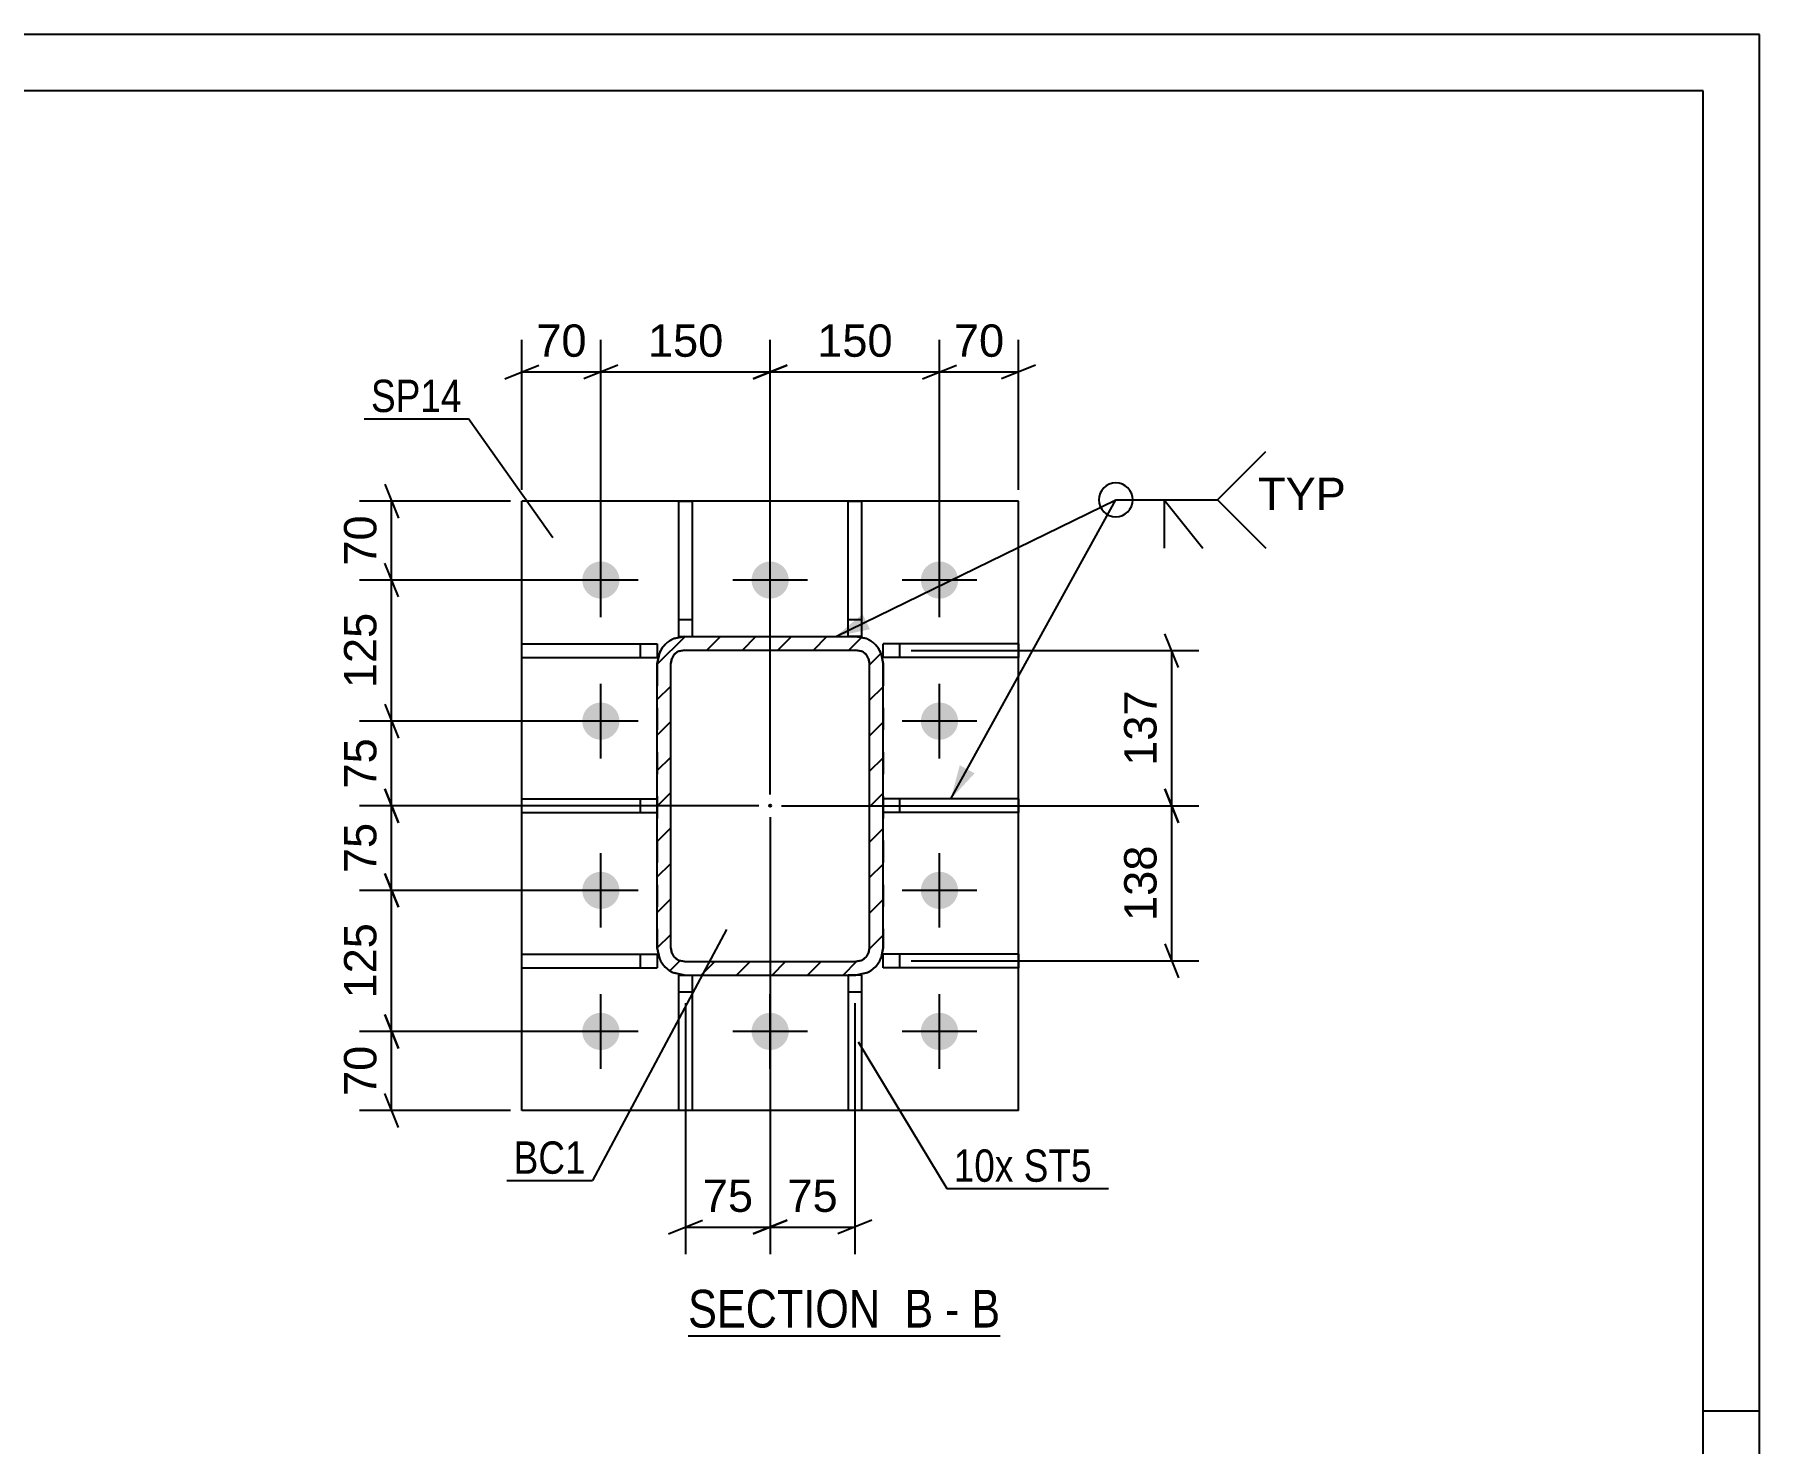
# Model space of a CAD drawing. Header units: millimetres. Extents: x -127 to 467, y -181 to 239.
# Drawn here: x 314.1 to 467, y 114.3 to 239.2 of the extents above; entities that cross this region are included whole.
import ezdxf

# ---------------------------------------------------------------- set-up
doc = ezdxf.new("R2010")
doc.units = ezdxf.units.MM
doc.linetypes.add('DXK_LINE_DOT2', pattern=[3.9198, 1.9599, -1.9599])
doc.linetypes.add('DXK_LINE_DOT3', pattern=[5.9187, 2.979, -0.9799, 0.9799, -0.9799])
doc.styles.add('Arial', font='ARIAL.TTF', dxfattribs={"height": 0.2})
doc.styles.add('Arial Narrow', font='ARIALN.TTF', dxfattribs={"height": 0.2})

# ---------------------------------------------------------------- blocks, each defined once
blk = doc.blocks.new('Unknown-339278888-1134')
at = {"color": 5, "linetype": 'Continuous'}
for p, q in [((466.97, 239.2), (-127.03, 239.2)), ((466.97, -180.8), (466.97, 239.2)), ((461.97, 234.2), (-122.03, 234.2)), ((461.97, -175.8), (461.97, 234.2)), ((466.97, 117.2), (461.97, 117.2))]:
    blk.add_line(p, q, dxfattribs=at)
blk = doc.blocks.new('Unknown-339278888-14 - 12090')
at = {"color": 6, "linetype": 'Continuous'}
blk.add_line((372.04, 123.86), (399.69, 123.86), dxfattribs=at)
at = {"color": 0, "linetype": 'Continuous'}
for points in [[(390.15, 124.61), (390.15, 128.11), (372.04, 128.11), (372.04, 124.61)], [(393.75, 124.61), (393.75, 128.11), (391.2, 128.11), (391.2, 124.61)], [(396.08, 124.61), (396.08, 128.11), (394.8, 128.11), (394.8, 124.61)], [(399.69, 124.61), (399.69, 128.11), (397.13, 128.11), (397.13, 124.61)]]:
    blk.add_wipeout(points, dxfattribs=at)
at = {"color": 7, "linetype": 'Continuous', "style": 'Arial Narrow'}
for s, p in [('SECTION ', (372.04, 124.61)), ('B', (391.2, 124.61)), ('B', (397.13, 124.61)), ('-', (394.8, 124.61))]:
    blk.add_text(s, height=3.34, dxfattribs=at).set_placement(p)
blk = doc.blocks.new('Part-339278888-12135 - 12090')
at = {"color": 2, "linetype": 'Continuous'}
for p, q in [((371.21, 143.85), (371.21, 155.85)), ((371.21, 155.85), (371.71, 155.85)), ((372.41, 155.85), (372.41, 143.85)), ((372.41, 143.85), (371.21, 143.85))]:
    blk.add_line(p, q, dxfattribs=at)
at = {"color": 7, "linetype": 'DXK_LINE_DOT2'}
for p, q in [((371.71, 155.85), (372.41, 155.85)), ((371.21, 154.35), (372.41, 154.35))]:
    blk.add_line(p, q, dxfattribs=at)
blk = doc.blocks.new('Part-339278888-12143 - 12090')
at = {"color": 2, "linetype": 'Continuous'}
for p, q in [((401.31, 157.7), (389.31, 157.7)), ((389.31, 156.5), (389.31, 157.7)), ((401.31, 157.7), (401.31, 156.5)), ((401.31, 156.5), (389.31, 156.5))]:
    blk.add_line(p, q, dxfattribs=at)
at = {"color": 7, "linetype": 'DXK_LINE_DOT2'}
blk.add_line((390.81, 156.5), (390.81, 157.7), dxfattribs=at)
blk = doc.blocks.new('Part-339278888-12137 - 12090')
at = {"color": 2, "linetype": 'Continuous'}
for p, q in [((371.21, 185.85), (371.21, 197.85)), ((371.21, 197.85), (372.41, 197.85)), ((372.41, 197.85), (372.41, 185.85)), ((371.21, 185.85), (371.71, 185.85))]:
    blk.add_line(p, q, dxfattribs=at)
at = {"color": 7, "linetype": 'DXK_LINE_DOT2'}
for p, q in [((371.21, 187.35), (372.41, 187.35)), ((371.71, 185.85), (372.41, 185.85))]:
    blk.add_line(p, q, dxfattribs=at)
blk = doc.blocks.new('Part-339278888-12097 - 12090')
at = {"linetype": 'Continuous'}
h = blk.add_hatch(dxfattribs=at)
h.set_pattern_fill('', scale=0.7, style=0, pattern_type=0)
h.set_pattern_definition([(45, (369.313, 158.253), (-1.57154, 1.57154), [])])
h.paths.add_polyline_path([(369.31, 183.45), (369.31, 158.25), (369.5, 157.33), (370.02, 156.56), (370.79, 156.04), (371.71, 155.85), (386.91, 155.85), (387.83, 156.04), (388.61, 156.56), (389.13, 157.33), (389.31, 158.25), (389.31, 183.45), (389.13, 184.37), (388.61, 185.15), (387.83, 185.67), (386.91, 185.85), (371.71, 185.85), (370.79, 185.67), (370.02, 185.15), (369.5, 184.37)])
h.paths.add_polyline_path([(370.86, 184.3), (371.25, 184.56), (371.71, 184.65), (386.91, 184.65), (387.37, 184.56), (387.76, 184.3), (388.02, 183.91), (388.11, 183.45), (388.11, 158.25), (388.02, 157.79), (387.76, 157.4), (387.37, 157.14), (386.91, 157.05), (371.71, 157.05), (371.25, 157.14), (370.86, 157.4), (370.6, 157.79), (370.51, 158.25), (370.51, 183.45), (370.6, 183.91)])
blk.add_hatch(color=246, dxfattribs=at).paths.add_polyline_path([(379.31, 170.75, -1), (379.31, 170.95, -1)])
at = {"color": 7, "linetype": 'DXK_LINE_DOT2'}
for p, q in [((370.79, 185.67), (371.71, 185.85)), ((371.71, 185.85), (386.91, 185.85)), ((386.91, 185.85), (387.83, 185.67)), ((369.31, 183.45), (369.5, 184.37)), ((369.31, 183.45), (369.31, 158.25)), ((370.6, 183.91), (370.51, 183.45)), ((370.51, 158.25), (370.51, 183.45)), ((371.71, 184.65), (371.25, 184.56)), ((371.71, 184.65), (386.91, 184.65)), ((387.37, 184.56), (386.91, 184.65)), ((388.11, 183.45), (388.02, 183.91)), ((388.11, 158.25), (388.11, 183.45)), ((389.13, 184.37), (389.31, 183.45)), ((389.31, 183.45), (389.31, 158.25)), ((369.5, 157.33), (369.31, 158.25)), ((370.51, 158.25), (370.6, 157.79)), ((388.02, 157.79), (388.11, 158.25)), ((389.31, 158.25), (389.13, 157.33)), ((371.71, 155.85), (370.79, 156.04)), ((371.25, 157.14), (371.71, 157.05)), ((371.71, 157.05), (386.91, 157.05)), ((386.91, 157.05), (387.37, 157.14)), ((387.83, 156.04), (386.91, 155.85)), ((371.71, 155.85), (386.91, 155.85))]:
    blk.add_line(p, q, dxfattribs=at)
at = {"color": 2, "linetype": 'Continuous'}
for p, q in [((371.71, 185.85), (370.79, 185.67)), ((371.71, 185.85), (386.91, 185.85)), ((387.83, 185.67), (386.91, 185.85)), ((369.5, 184.37), (369.31, 183.45)), ((369.31, 158.25), (369.31, 183.45)), ((370.51, 183.45), (370.6, 183.91)), ((370.51, 158.25), (370.51, 183.45)), ((371.25, 184.56), (371.71, 184.65)), ((371.71, 184.65), (386.91, 184.65)), ((386.91, 184.65), (387.37, 184.56)), ((388.02, 183.91), (388.11, 183.45)), ((388.11, 158.25), (388.11, 183.45)), ((389.31, 183.45), (389.13, 184.37)), ((389.31, 158.25), (389.31, 183.45)), ((369.31, 158.25), (369.5, 157.33)), ((370.6, 157.79), (370.51, 158.25)), ((388.11, 158.25), (388.02, 157.79)), ((389.13, 157.33), (389.31, 158.25)), ((370.79, 156.04), (371.71, 155.85)), ((371.71, 157.05), (371.25, 157.14)), ((371.71, 157.05), (386.91, 157.05)), ((387.37, 157.14), (386.91, 157.05)), ((386.91, 155.85), (387.83, 156.04)), ((371.71, 155.85), (386.91, 155.85))]:
    blk.add_line(p, q, dxfattribs=at)
at = {"color": 7, "linetype": 'DXK_LINE_DOT3'}
blk.add_line((379.31, 170.85), (379.31, 170.85), dxfattribs=at)
at = {"color": 246, "linetype": 'DXK_LINE_DOT2'}
blk.add_line((379.31, 170.85), (379.31, 170.85), dxfattribs=at)
at = {"color": 246, "linetype": 'Continuous'}
blk.add_circle((379.31, 170.85), 0.1, dxfattribs=at)
at = {"color": 7, "linetype": 'DXK_LINE_DOT2'}
for centre, radius, start, end in [((371.71, 183.45), 2.4, 112.5, 157.5), ((386.91, 183.45), 2.4, 22.5, 67.5), ((371.71, 183.45), 1.2, 112.5, 157.5), ((386.91, 183.45), 1.2, 22.5, 67.5), ((371.71, 158.25), 1.2, 202.5, 247.5), ((386.91, 158.25), 1.2, 292.5, 337.5), ((371.71, 158.25), 2.4, 202.5, 247.5), ((386.91, 158.25), 2.4, 292.5, 337.5)]:
    blk.add_arc(centre, radius, start, end, dxfattribs=at)
at = {"color": 2, "linetype": 'Continuous'}
for centre, radius, start, end in [((371.71, 183.45), 2.4, 112.5, 157.5), ((386.91, 183.45), 2.4, 22.5, 67.5), ((371.71, 183.45), 1.2, 112.5, 157.5), ((386.91, 183.45), 1.2, 22.5, 67.5), ((371.71, 158.25), 1.2, 202.5, 247.5), ((386.91, 158.25), 1.2, 292.5, 337.5), ((371.71, 158.25), 2.4, 202.5, 247.5), ((386.91, 158.25), 2.4, 292.5, 337.5)]:
    blk.add_arc(centre, radius, start, end, dxfattribs=at)
blk = doc.blocks.new('Part-339278888-12138 - 12090')
at = {"color": 2, "linetype": 'Continuous'}
for p, q in [((357.31, 170.25), (357.31, 171.45)), ((357.31, 171.45), (369.31, 171.45)), ((357.31, 170.25), (369.31, 170.25))]:
    blk.add_line(p, q, dxfattribs=at)
at = {"color": 7, "linetype": 'DXK_LINE_DOT2'}
for p, q in [((367.81, 170.25), (367.81, 171.45)), ((369.31, 171.45), (369.31, 170.25))]:
    blk.add_line(p, q, dxfattribs=at)
blk = doc.blocks.new('Part-339278888-12122 - 12090')
at = {"color": 2, "linetype": 'Continuous'}
for p, q in [((357.31, 143.85), (357.31, 197.85)), ((401.31, 197.85), (357.31, 197.85)), ((401.31, 143.85), (401.31, 197.85)), ((401.31, 143.85), (357.31, 143.85))]:
    blk.add_line(p, q, dxfattribs=at)
blk = doc.blocks.new('Part-339278888-12134 - 12090')
at = {"color": 2, "linetype": 'Continuous'}
for p, q in [((386.21, 155.85), (386.21, 143.85)), ((387.41, 155.85), (386.91, 155.85)), ((387.41, 155.85), (387.41, 143.85)), ((387.41, 143.85), (386.21, 143.85))]:
    blk.add_line(p, q, dxfattribs=at)
at = {"color": 7, "linetype": 'DXK_LINE_DOT2'}
for p, q in [((386.91, 155.85), (386.21, 155.85)), ((386.21, 154.35), (387.41, 154.35))]:
    blk.add_line(p, q, dxfattribs=at)
blk = doc.blocks.new('Part-339278888-12136 - 12090')
at = {"color": 2, "linetype": 'Continuous'}
for p, q in [((386.21, 185.85), (386.21, 197.85)), ((386.21, 197.85), (387.41, 197.85)), ((387.41, 197.85), (387.41, 185.85)), ((387.41, 185.85), (386.91, 185.85))]:
    blk.add_line(p, q, dxfattribs=at)
at = {"color": 7, "linetype": 'DXK_LINE_DOT2'}
for p, q in [((386.21, 187.35), (387.41, 187.35)), ((386.91, 185.85), (386.21, 185.85))]:
    blk.add_line(p, q, dxfattribs=at)
blk = doc.blocks.new('Part-339278888-12139 - 12090')
at = {"color": 2, "linetype": 'Continuous'}
for p, q in [((357.31, 184), (357.31, 185.2)), ((357.31, 185.2), (369.31, 185.2)), ((369.31, 185.2), (369.31, 184)), ((357.31, 184), (369.31, 184))]:
    blk.add_line(p, q, dxfattribs=at)
at = {"color": 7, "linetype": 'DXK_LINE_DOT2'}
blk.add_line((367.81, 184), (367.81, 185.2), dxfattribs=at)
blk = doc.blocks.new('Part-339278888-12140 - 12090')
at = {"color": 2, "linetype": 'Continuous'}
for p, q in [((357.31, 156.5), (357.31, 157.7)), ((357.31, 157.7), (369.31, 157.7)), ((369.31, 157.7), (369.31, 156.5)), ((357.31, 156.5), (369.31, 156.5))]:
    blk.add_line(p, q, dxfattribs=at)
at = {"color": 7, "linetype": 'DXK_LINE_DOT2'}
blk.add_line((367.81, 156.5), (367.81, 157.7), dxfattribs=at)
blk = doc.blocks.new('Part-339278888-12141 - 12090')
at = {"color": 2, "linetype": 'Continuous'}
for p, q in [((401.31, 171.45), (389.31, 171.45)), ((401.31, 171.45), (401.31, 170.25)), ((401.31, 170.25), (389.31, 170.25))]:
    blk.add_line(p, q, dxfattribs=at)
at = {"color": 7, "linetype": 'DXK_LINE_DOT2'}
for p, q in [((389.31, 171.45), (389.31, 170.25)), ((390.81, 170.25), (390.81, 171.45))]:
    blk.add_line(p, q, dxfattribs=at)
blk = doc.blocks.new('Part-339278888-12142 - 12090')
at = {"color": 2, "linetype": 'Continuous'}
for p, q in [((401.31, 185.2), (389.31, 185.2)), ((389.31, 184), (389.31, 185.2)), ((401.31, 185.2), (401.31, 184)), ((401.31, 184), (389.31, 184))]:
    blk.add_line(p, q, dxfattribs=at)
at = {"color": 7, "linetype": 'DXK_LINE_DOT2'}
blk.add_line((390.81, 184), (390.81, 185.2), dxfattribs=at)
blk = doc.blocks.new('Bolt-339278888-12152 - 12090')
at = {"linetype": 'Continuous'}
for points in [[(362.66, 190.85, -1), (365.96, 190.85, -1)], [(377.66, 190.85, -1), (380.96, 190.85, -1)], [(392.66, 190.85, -1), (395.96, 190.85, -1)], [(362.66, 178.35, -1), (365.96, 178.35, -1)], [(392.66, 178.35, -1), (395.96, 178.35, -1)], [(362.66, 163.35, -1), (365.96, 163.35, -1)], [(392.66, 163.35, -1), (395.96, 163.35, -1)], [(362.66, 150.85, -1), (365.96, 150.85, -1)], [(377.66, 150.85, -1), (380.96, 150.85, -1)], [(392.66, 150.85, -1), (395.96, 150.85, -1)]]:
    blk.add_hatch(color=1, dxfattribs=at).paths.add_polyline_path(points)
at = {"color": 1, "linetype": 'Continuous'}
for p, q in [((364.31, 187.55), (364.31, 194.15)), ((379.31, 187.55), (379.31, 194.15)), ((394.31, 187.55), (394.31, 194.15)), ((367.61, 190.85), (361.01, 190.85)), ((382.61, 190.85), (376.01, 190.85)), ((397.61, 190.85), (391.01, 190.85)), ((364.31, 175.05), (364.31, 181.65)), ((394.31, 175.05), (394.31, 181.65)), ((367.61, 178.35), (361.01, 178.35)), ((397.61, 178.35), (391.01, 178.35)), ((364.31, 160.05), (364.31, 166.65)), ((394.31, 160.05), (394.31, 166.65)), ((367.61, 163.35), (361.01, 163.35)), ((397.61, 163.35), (391.01, 163.35)), ((364.31, 147.55), (364.31, 154.15)), ((379.31, 147.55), (379.31, 154.15)), ((394.31, 147.55), (394.31, 154.15)), ((367.61, 150.85), (361.01, 150.85)), ((382.61, 150.85), (376.01, 150.85)), ((397.61, 150.85), (391.01, 150.85))]:
    blk.add_line(p, q, dxfattribs=at)
blk = doc.blocks.new('StraightDimension-339278888-13656 - 12090')
at = {"color": 7, "linetype": 'Continuous'}
for p, q in [((415.49, 183.1), (414.29, 186.1)), ((391.81, 184.6), (417.29, 184.6)), ((414.89, 170.85), (414.89, 184.6)), ((414.29, 172.35), (415.49, 169.35)), ((380.31, 170.85), (417.29, 170.85))]:
    blk.add_line(p, q, dxfattribs=at)
at = {"color": 0}
blk.add_wipeout([(414.14, 181.66), (409.94, 181.66), (409.94, 173.79), (414.14, 173.79)], dxfattribs=at)
at = {"color": 3, "style": 'Arial'}
blk.add_text('137', height=2.865, rotation=90.0002, dxfattribs=at).set_placement((413.54, 174.39))
blk = doc.blocks.new('StraightDimension-339278888-13640 - 12090')
at = {"color": 7, "linetype": 'Continuous'}
for p, q in [((379.31, 169.85), (379.31, 131.11)), ((386.81, 153.35), (386.81, 131.11)), ((377.81, 132.91), (380.81, 134.11)), ((379.31, 133.51), (386.81, 133.51)), ((388.31, 134.11), (385.31, 132.91))]:
    blk.add_line(p, q, dxfattribs=at)
at = {"color": 0}
blk.add_wipeout([(385.89, 134.26), (385.89, 138.46), (380.24, 138.46), (380.24, 134.26)], dxfattribs=at)
at = {"color": 3, "style": 'Arial'}
blk.add_text('75', height=2.865, dxfattribs=at).set_placement((380.84, 134.86))
blk = doc.blocks.new('StraightDimension-339278888-16340 - 12090')
at = {"color": 7, "linetype": 'Continuous'}
for p, q in [((345.17, 164.85), (346.37, 161.85)), ((363.31, 163.35), (342.92, 163.35)), ((345.77, 150.85), (345.77, 163.35)), ((346.37, 149.35), (345.17, 152.35)), ((363.31, 150.85), (342.92, 150.85))]:
    blk.add_line(p, q, dxfattribs=at)
at = {"color": 0}
blk.add_wipeout([(345.02, 161.04), (340.82, 161.04), (340.82, 153.17), (345.02, 153.17)], dxfattribs=at)
at = {"color": 3, "style": 'Arial'}
blk.add_text('125', height=2.865, rotation=90.0002, dxfattribs=at).set_placement((344.42, 153.77))
blk = doc.blocks.new('StraightDimension-339278888-13539 - 12090')
at = {"color": 7, "linetype": 'Continuous'}
for p, q in [((394.31, 191.85), (394.31, 212.14)), ((401.31, 198.85), (401.31, 212.14)), ((392.81, 208.69), (395.81, 209.89)), ((402.81, 209.89), (399.81, 208.69)), ((394.31, 209.29), (401.31, 209.29))]:
    blk.add_line(p, q, dxfattribs=at)
at = {"color": 0}
blk.add_wipeout([(400.64, 210.04), (400.64, 214.24), (394.99, 214.24), (394.99, 210.04)], dxfattribs=at)
at = {"color": 3, "style": 'Arial'}
blk.add_text('70', height=2.865, dxfattribs=at).set_placement((395.59, 210.64))
blk = doc.blocks.new('StraightDimension-339278888-13540 - 12090')
at = {"color": 7, "linetype": 'Continuous'}
for p, q in [((379.31, 171.85), (379.31, 212.14)), ((394.31, 191.85), (394.31, 212.14)), ((380.81, 209.89), (377.81, 208.69)), ((392.81, 208.69), (395.81, 209.89)), ((379.31, 209.29), (394.31, 209.29))]:
    blk.add_line(p, q, dxfattribs=at)
at = {"color": 0}
blk.add_wipeout([(390.75, 210.04), (390.75, 214.24), (382.88, 214.24), (382.88, 210.04)], dxfattribs=at)
at = {"color": 3, "style": 'Arial'}
blk.add_text('150', height=2.865, dxfattribs=at).set_placement((383.48, 210.64))
blk = doc.blocks.new('StraightDimension-339278888-13541 - 12090')
at = {"color": 7, "linetype": 'Continuous'}
for p, q in [((364.31, 191.85), (364.31, 212.14)), ((379.31, 171.85), (379.31, 212.14)), ((365.81, 209.89), (362.81, 208.69)), ((377.81, 208.69), (380.81, 209.89)), ((364.31, 209.29), (379.31, 209.29))]:
    blk.add_line(p, q, dxfattribs=at)
at = {"color": 0}
blk.add_wipeout([(375.75, 210.04), (375.75, 214.24), (367.88, 214.24), (367.88, 210.04)], dxfattribs=at)
at = {"color": 3, "style": 'Arial'}
blk.add_text('150', height=2.865, dxfattribs=at).set_placement((368.48, 210.64))
blk = doc.blocks.new('StraightDimension-339278888-13542 - 12090')
at = {"color": 7, "linetype": 'Continuous'}
for p, q in [((357.31, 198.85), (357.31, 212.14)), ((364.31, 191.85), (364.31, 212.14)), ((355.81, 208.69), (358.81, 209.89)), ((365.81, 209.89), (362.81, 208.69)), ((357.31, 209.29), (364.31, 209.29))]:
    blk.add_line(p, q, dxfattribs=at)
at = {"color": 0}
blk.add_wipeout([(363.64, 210.04), (363.64, 214.24), (357.99, 214.24), (357.99, 210.04)], dxfattribs=at)
at = {"color": 3, "style": 'Arial'}
blk.add_text('70', height=2.865, dxfattribs=at).set_placement((358.59, 210.64))
blk = doc.blocks.new('StraightDimension-339278888-13641 - 12090')
at = {"color": 7, "linetype": 'Continuous'}
for p, q in [((379.31, 169.85), (379.31, 131.11)), ((371.81, 153.35), (371.81, 131.11)), ((370.31, 132.91), (373.31, 134.11)), ((371.81, 133.51), (379.31, 133.51)), ((380.81, 134.11), (377.81, 132.91))]:
    blk.add_line(p, q, dxfattribs=at)
at = {"color": 0}
blk.add_wipeout([(378.39, 134.26), (378.39, 138.46), (372.74, 138.46), (372.74, 134.26)], dxfattribs=at)
at = {"color": 3, "style": 'Arial'}
blk.add_text('75', height=2.865, dxfattribs=at).set_placement((373.34, 134.86))
blk = doc.blocks.new('StraightDimension-339278888-13657 - 12090')
at = {"color": 7, "linetype": 'Continuous'}
for p, q in [((415.49, 169.35), (414.29, 172.35)), ((380.31, 170.85), (417.29, 170.85)), ((414.89, 157.1), (414.89, 170.85)), ((414.29, 158.6), (415.49, 155.6)), ((391.81, 157.1), (417.29, 157.1))]:
    blk.add_line(p, q, dxfattribs=at)
at = {"color": 0}
blk.add_wipeout([(414.14, 167.91), (409.94, 167.91), (409.94, 160.04), (414.14, 160.04)], dxfattribs=at)
at = {"color": 3, "style": 'Arial'}
blk.add_text('138', height=2.865, rotation=90.0002, dxfattribs=at).set_placement((413.54, 160.64))
blk = doc.blocks.new('StraightDimension-339278888-16336 - 12090')
at = {"color": 7, "linetype": 'Continuous'}
for p, q in [((345.17, 199.35), (346.37, 196.35)), ((356.31, 197.85), (342.92, 197.85)), ((345.77, 190.85), (345.77, 197.85)), ((346.37, 189.35), (345.17, 192.35)), ((363.31, 190.85), (342.92, 190.85))]:
    blk.add_line(p, q, dxfattribs=at)
at = {"color": 0}
blk.add_wipeout([(345.02, 197.18), (340.82, 197.18), (340.82, 191.53), (345.02, 191.53)], dxfattribs=at)
at = {"color": 3, "style": 'Arial'}
blk.add_text('70', height=2.865, rotation=90.0002, dxfattribs=at).set_placement((344.42, 192.13))
blk = doc.blocks.new('StraightDimension-339278888-16337 - 12090')
at = {"color": 7, "linetype": 'Continuous'}
for p, q in [((346.37, 189.35), (345.17, 192.35)), ((363.31, 190.85), (342.92, 190.85)), ((345.77, 178.35), (345.77, 190.85)), ((345.17, 179.85), (346.37, 176.85)), ((363.31, 178.35), (342.92, 178.35))]:
    blk.add_line(p, q, dxfattribs=at)
at = {"color": 0}
blk.add_wipeout([(345.02, 188.54), (340.82, 188.54), (340.82, 180.67), (345.02, 180.67)], dxfattribs=at)
at = {"color": 3, "style": 'Arial'}
blk.add_text('125', height=2.865, rotation=90.0002, dxfattribs=at).set_placement((344.42, 181.27))
blk = doc.blocks.new('StraightDimension-339278888-16338 - 12090')
at = {"color": 7, "linetype": 'Continuous'}
for p, q in [((345.17, 179.85), (346.37, 176.85)), ((363.31, 178.35), (342.92, 178.35)), ((345.77, 170.85), (345.77, 178.35)), ((346.37, 169.35), (345.17, 172.35)), ((378.31, 170.85), (342.92, 170.85))]:
    blk.add_line(p, q, dxfattribs=at)
at = {"color": 0}
blk.add_wipeout([(345.02, 177.43), (340.82, 177.43), (340.82, 171.78), (345.02, 171.78)], dxfattribs=at)
at = {"color": 3, "style": 'Arial'}
blk.add_text('75', height=2.865, rotation=90.0002, dxfattribs=at).set_placement((344.42, 172.38))
blk = doc.blocks.new('StraightDimension-339278888-16339 - 12090')
at = {"color": 7, "linetype": 'Continuous'}
for p, q in [((345.17, 172.35), (346.37, 169.35)), ((378.31, 170.85), (342.92, 170.85)), ((345.77, 163.35), (345.77, 170.85)), ((346.37, 161.85), (345.17, 164.85)), ((363.31, 163.35), (342.92, 163.35))]:
    blk.add_line(p, q, dxfattribs=at)
at = {"color": 0}
blk.add_wipeout([(345.02, 169.93), (340.82, 169.93), (340.82, 164.28), (345.02, 164.28)], dxfattribs=at)
at = {"color": 3, "style": 'Arial'}
blk.add_text('75', height=2.865, rotation=90.0002, dxfattribs=at).set_placement((344.42, 164.88))
blk = doc.blocks.new('StraightDimension-339278888-16341 - 12090')
at = {"color": 7, "linetype": 'Continuous'}
for p, q in [((345.17, 152.35), (346.37, 149.35)), ((363.31, 150.85), (342.92, 150.85)), ((345.77, 143.85), (345.77, 150.85)), ((346.37, 142.35), (345.17, 145.35)), ((356.31, 143.85), (342.92, 143.85))]:
    blk.add_line(p, q, dxfattribs=at)
at = {"color": 0}
blk.add_wipeout([(345.02, 150.18), (340.82, 150.18), (340.82, 144.53), (345.02, 144.53)], dxfattribs=at)
at = {"color": 3, "style": 'Arial'}
blk.add_text('70', height=2.865, rotation=90.0002, dxfattribs=at).set_placement((344.42, 145.13))
blk = doc.blocks.new('Mark-339278888-13520 - 12090')
at = {"color": 0}
blk.add_wipeout([(362.97, 138.24), (362.97, 141.24), (356.58, 141.24), (356.58, 138.24)], dxfattribs=at)
blk.add_wipeout([(362.97, 138.24), (362.97, 141.24), (356.58, 141.24), (356.58, 138.24)], dxfattribs=at)
at = {"color": 30, "linetype": 'Continuous'}
for p in [(375.44, 159.88), (355.98, 137.64)]:
    blk.add_line(p, (363.57, 137.64), dxfattribs=at)
at = {"color": 3, "style": 'Arial Narrow'}
blk.add_text('BC1', height=2.863, dxfattribs=at).set_placement((356.58, 138.24))
blk = doc.blocks.new('MarkSet-339278888-13501 - 12090')
at = {"color": 0}
for points in [[(400.87, 137.53), (400.87, 140.53), (395.57, 140.53), (395.57, 137.53)], [(407.8, 137.53), (407.8, 140.53), (401.77, 140.53), (401.77, 137.53)]]:
    blk.add_wipeout(points, dxfattribs=at)
for points in [[(400.87, 137.53), (400.87, 140.53), (395.57, 140.53), (395.57, 137.53)], [(407.8, 137.53), (407.8, 140.53), (401.77, 140.53), (401.77, 137.53)]]:
    blk.add_wipeout(points, dxfattribs=at)
at = {"color": 30, "linetype": 'Continuous'}
for p, q in [((387.11, 149.92), (394.97, 136.93)), ((394.97, 136.93), (409.3, 136.93))]:
    blk.add_line(p, q, dxfattribs=at)
at = {"color": 3, "style": 'Arial Narrow'}
for s, p in [('10x', (395.57, 137.53)), ('ST5', (401.77, 137.53))]:
    blk.add_text(s, height=2.863, dxfattribs=at).set_placement(p)
blk = doc.blocks.new('Mark-339278888-13528 - 12090')
at = {"color": 0}
blk.add_wipeout([(351.98, 205.74), (351.98, 208.74), (343.94, 208.74), (343.94, 205.74)], dxfattribs=at)
blk.add_wipeout([(351.98, 205.74), (351.98, 208.74), (343.94, 208.74), (343.94, 205.74)], dxfattribs=at)
at = {"color": 30, "linetype": 'Continuous'}
for p in [(343.34, 205.14), (360.04, 194.59)]:
    blk.add_line(p, (352.58, 205.14), dxfattribs=at)
at = {"color": 3, "style": 'Arial Narrow'}
blk.add_text('SP14', height=2.863, dxfattribs=at).set_placement((343.94, 205.74))
blk = doc.blocks.new('WeldMark-339278888-13692 - 12090')
at = {"linetype": 'Continuous'}
for points in [[(388.15, 186.49), (385.12, 185.85), (387.49, 187.84)], [(397.42, 173.72), (395.31, 171.45), (396.11, 174.44)]]:
    blk.add_hatch(color=30, dxfattribs=at).paths.add_polyline_path(points)
at = {"color": 30, "linetype": 'Continuous'}
for p, q in [((385.12, 185.85), (409.93, 197.96)), ((395.31, 171.45), (409.93, 197.96)), ((409.93, 197.96), (418.93, 197.96))]:
    blk.add_line(p, q, dxfattribs=at)
at = {"color": 3, "linetype": 'Continuous'}
for q in [(417.65, 193.67), (414.22, 193.67)]:
    blk.add_line((414.22, 197.96), q, dxfattribs=at)
for start, end in [(90, 270), (270, 90)]:
    blk.add_arc((409.93, 197.96), 1.5, start, end, dxfattribs=at)
at = {"color": 0, "linetype": 'Continuous'}
blk.add_wipeout([(430.31, 197.06), (430.31, 200.06), (422.53, 200.06), (422.53, 197.06)], dxfattribs=at)
blk.add_wipeout([(430.31, 197.06), (430.31, 200.06), (422.53, 200.06), (422.53, 197.06)], dxfattribs=at)
at = {"color": 3, "linetype": 'Continuous'}
for q in [(423.22, 202.24), (423.22, 193.67)]:
    blk.add_line((418.93, 197.96), q, dxfattribs=at)
at = {"color": 3, "linetype": 'Continuous', "style": 'Arial'}
blk.add_text('TYP', height=2.865, dxfattribs=at).set_placement((422.53, 197.06))

msp = doc.modelspace()

# ---------------------------------------------------------------- block references
for name in ['Unknown-339278888-1134', 'Part-339278888-12122 - 12090', 'Part-339278888-12137 - 12090', 'Part-339278888-12136 - 12090', 'Bolt-339278888-12152 - 12090', 'Part-339278888-12139 - 12090', 'Part-339278888-12097 - 12090', 'Part-339278888-12142 - 12090', 'Part-339278888-12138 - 12090', 'Part-339278888-12141 - 12090', 'Part-339278888-12140 - 12090', 'Part-339278888-12143 - 12090', 'Part-339278888-12135 - 12090', 'Part-339278888-12134 - 12090']:
    msp.add_blockref(name, (0, 0))

# ---------------------------------------------------------------- next in the draw order: block references
for name in ['StraightDimension-339278888-13539 - 12090', 'StraightDimension-339278888-13656 - 12090', 'StraightDimension-339278888-16340 - 12090', 'Unknown-339278888-14 - 12090']:
    msp.add_blockref(name, (0, 0))

# ---------------------------------------------------------------- next in the draw order: block references
for name in ['StraightDimension-339278888-13540 - 12090', 'StraightDimension-339278888-13640 - 12090', 'StraightDimension-339278888-16341 - 12090']:
    msp.add_blockref(name, (0, 0))

# ---------------------------------------------------------------- next in the draw order: block references
for name in ['StraightDimension-339278888-13541 - 12090', 'StraightDimension-339278888-13641 - 12090', 'MarkSet-339278888-13501 - 12090']:
    msp.add_blockref(name, (0, 0))

# ---------------------------------------------------------------- next in the draw order: block references
for name in ['StraightDimension-339278888-13542 - 12090', 'StraightDimension-339278888-13657 - 12090', 'Mark-339278888-13520 - 12090']:
    msp.add_blockref(name, (0, 0))

# ---------------------------------------------------------------- next in the draw order: block references
for name in ['WeldMark-339278888-13692 - 12090', 'StraightDimension-339278888-16336 - 12090']:
    msp.add_blockref(name, (0, 0))

# ---------------------------------------------------------------- next in the draw order: block references
for name in ['Mark-339278888-13528 - 12090', 'StraightDimension-339278888-16337 - 12090']:
    msp.add_blockref(name, (0, 0))

# ---------------------------------------------------------------- next in the draw order: block references
msp.add_blockref('StraightDimension-339278888-16338 - 12090', (0, 0))

# ---------------------------------------------------------------- next in the draw order: block references
msp.add_blockref('StraightDimension-339278888-16339 - 12090', (0, 0))

doc.saveas('drawing.dxf')
